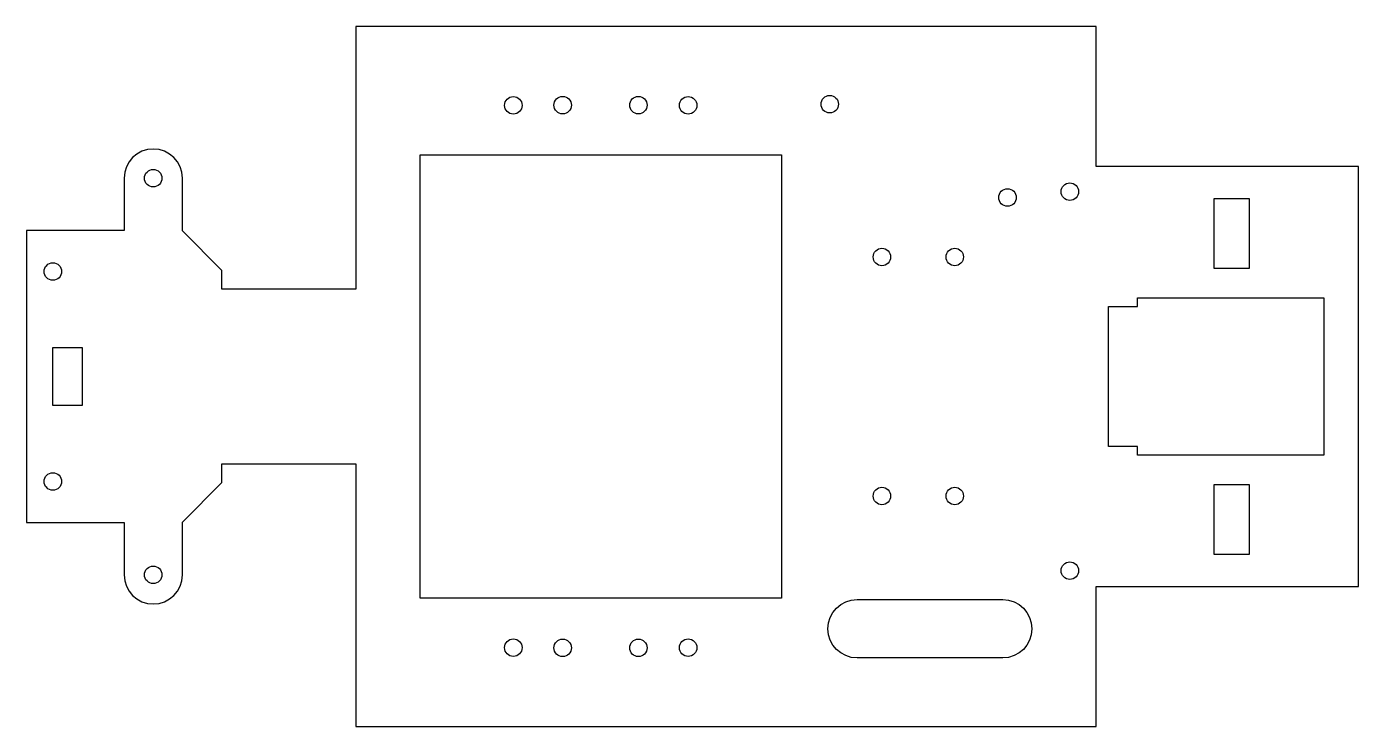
# Model space of a CAD drawing. Header units: millimetres. Extents: x -204 to 25, y -60 to 60.
import ezdxf

# ---------------------------------------------------------------- set-up
doc = ezdxf.new("R2010")
doc.units = ezdxf.units.MM
doc.layers.get('0').update_dxf_attribs({"linetype": 'CONTINUOUS'})

msp = doc.modelspace()

# ---------------------------------------------------------------- linework, layer by layer
for points in [[(-147, 60), (-147, 15), (-170, 15), (-170, 18.2), (-176.78, 24.98), (-176.78, 34.01, 1), (-186.78, 34.01), (-186.78, 25.02), (-203.5, 25.02), (-203.5, -25.02), (-186.78, -25.02), (-186.78, -34.01, 1), (-176.78, -34.01), (-176.78, -24.98), (-170, -18.2), (-170, -15), (-147, -15), (-147, -60), (-20, -60), (-20, -36), (25, -36), (25, 36), (-20, 36), (-20, 60)], [(-61.02, -38.27), (-36.02, -38.27, -1), (-36.02, -48.27), (-61.02, -48.27, -1)]]:
    msp.add_lwpolyline(points, format="xyb", close=True)
for points in [[(-74, 38), (-74, -38), (-136, -38), (-136, 38)], [(0.25, 30.5), (6.25, 30.5), (6.25, 18.5), (0.25, 18.5)], [(-12.9, -12), (-17.9, -12), (-17.9, 12), (-12.9, 12), (-12.9, 13.5), (19.1, 13.5), (19.1, -13.5), (-12.9, -13.5)], [(-199, 5), (-194, 5), (-194, -5), (-199, -5)], [(6.25, -30.5), (0.25, -30.5), (0.25, -18.5), (6.25, -18.5)]]:
    msp.add_lwpolyline(points, close=True)
for centre in [(-120, 46.5), (-111.53, 46.54), (-98.53, 46.54), (-90, 46.5), (-65.7, 46.7), (-181.78, 34.01), (-35.2, 30.7), (-24.5, 31.7), (-56.75, 20.5), (-44.25, 20.5), (-199, 18), (-199, -18), (-56.75, -20.5), (-44.25, -20.5), (-24.5, -33.3), (-181.78, -34.01), (-120, -46.5), (-111.53, -46.54), (-98.53, -46.54), (-90, -46.5)]:
    msp.add_circle(centre, 1.5)

doc.saveas('drawing.dxf')
